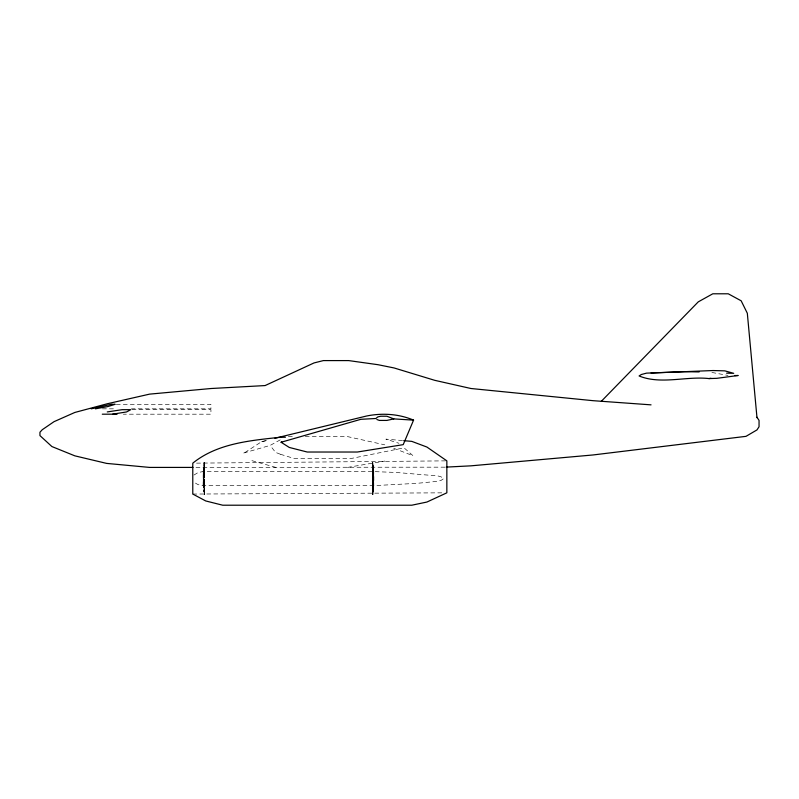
<?xml version="1.0" encoding="UTF-8"?>
<svg xmlns="http://www.w3.org/2000/svg" width="799" height="799" viewBox="0 0 799 799"><rect width="100%" height="100%" fill="white"/><g stroke="black" fill="none" stroke-linecap="round" stroke-linejoin="round"><path stroke-width="0.6" stroke-dasharray="4 3" d="M204.125 463.929L203.216 473.427M204.524 465.507L203.216 474.456M372.464 492.304L373.772 483.125M372.464 490.386L373.772 481.997M204.524 467.575L203.216 475.635L204.524 475.665M203.216 483.785L204.524 494.701L204.125 462.521L203.216 472.019L204.524 472.009M372.464 488.019L373.772 480.738L372.464 480.698M204.524 476.913L203.216 476.913L204.524 470.072M373.443 469.113L372.464 462.521L372.863 494.691L373.772 485.343L372.464 485.373M204.524 472.898L203.216 478.281L204.524 478.241M372.464 482.306L373.772 478.022M203.216 485.612L203.216 471.61L204.524 463.56M373.772 484.833L372.464 493.253M203.216 471.61L204.524 462.741M203.216 472.608L204.524 462.931M373.772 485.572L372.464 494.501M373.772 484.084L372.464 493.632M373.772 485.373L372.863 491.755M203.216 472.009L204.125 466.716M372.464 485.043L373.772 485.083L372.464 489.917M203.885 483.165L204.125 482.226L204.524 484.314L203.216 484.244M373.443 476.524L372.863 479.18L372.863 478.042L373.443 480.698M373.103 472.499L372.464 472.978M373.103 485.522L373.772 483.775L372.464 483.775M203.885 485.462L204.524 487.14M203.216 479.66L204.125 475.944L204.524 478.122M266.457 440.419L261.623 441.647L243.945 453.193M243.745 453.003L270.162 445.403L282.417 438.681M193.977 475.035L197.932 472.628L202.457 471.65L375.15 471.65L396.094 472.459L437.872 475.934L441.018 476.803L443.735 478.611L441.018 480.409L437.872 481.288L417.008 483.335L375.15 485.572L202.457 485.572L197.932 484.594L193.977 482.187M280.349 454.241L275.475 452.334L270.162 445.403M373.443 481.827L372.464 481.687M203.885 473.128L203.216 474.067L204.524 474.057M261.623 441.647L267.525 440.529M347.495 467.415L384.878 461.063M444.973 467.165L194.217 467.415M196.514 463.14L445.602 460.863M192.779 494.052L441.867 492.843M116.274 404.304L210.936 404.304L210.936 408.828L131.406 408.828M102.422 408.828L116.135 408.828M132.015 409.677L210.936 409.677L210.936 414.192L123.276 414.192M288.339 436.594L293.173 436.584M305.258 436.574L347.415 436.574L384.778 444.843M372.464 462.721L373.772 472.389M372.464 462.941L372.863 462.941C374.182 473.348 374.182 483.874 372.863 494.271L372.464 494.271M372.464 463.53L373.772 473.138M372.464 463.969L373.772 471.879L372.464 465.467M372.464 464.569L372.863 462.521M204.524 464.968L203.216 471.81L204.524 471.869M372.464 464.918L373.772 474.087M204.524 465.028L204.125 462.521M372.464 466.097L372.863 464.918M204.524 466.896L204.125 465.507M372.464 466.836L373.772 475.225L372.464 475.265M372.464 467.295L373.772 472.139L372.464 472.139M372.464 468.104L372.863 466.836M204.524 468.763L203.216 472.469L204.524 472.469M204.524 469.273L204.125 467.575M372.464 469.203L373.772 476.484L372.464 476.524M372.464 469.562L373.103 469.792L373.772 472.678L372.464 472.678M372.464 470.511L372.863 469.203M204.524 471.03L203.885 471.03L203.216 473.158L204.524 473.158L203.216 472.968M372.464 471.929L373.772 471.819M372.464 472.049L373.772 472.049M203.216 472.179L204.524 472.269M372.464 472.499L373.772 472.539M203.216 472.748L204.524 472.748M372.464 473.228L373.772 473.258M372.464 473.437L373.772 473.437L373.103 471.7M203.216 473.537L204.524 473.537M372.464 473.727L373.772 474.406L372.464 474.406M203.216 473.887L204.524 473.887M372.464 474.236L373.772 474.177M203.216 474.526L204.524 474.526M372.464 474.716L373.443 474.716L372.464 476.024M204.524 474.816L203.216 475.145L204.524 475.145M372.464 474.916L373.772 479.2L372.464 479.18M203.216 474.996L204.524 474.996M372.464 475.395L373.772 475.395M372.464 475.535L373.443 475.385M204.524 475.944L203.545 475.904L204.125 478.122M203.216 476.234L204.524 476.234M372.464 476.154L372.863 474.916M203.216 476.354L204.524 476.354M372.464 476.773L373.772 476.773M203.216 477.652L204.524 477.652M372.464 477.792L373.772 477.792L372.863 471.929L372.863 473.228M372.464 478.042L373.772 478.092M203.216 478.981L204.524 479.09M372.464 479.43L373.772 479.43L372.863 485.293L372.863 483.994M203.216 479.57L204.524 479.57M204.524 480.299L203.216 480.299L204.125 487.14M372.464 480.439L373.772 480.439M372.464 480.549L373.772 480.549M203.216 480.868L204.524 480.868M203.216 480.988L204.524 480.988M372.464 481.058L372.863 482.306M204.125 481.268L203.545 481.308L204.125 479.09L204.125 481.268L203.216 477.562M372.464 481.188L373.443 482.506L372.464 482.506M203.216 481.557L204.524 481.557M372.464 481.947L373.772 481.827M204.524 482.077L203.216 482.077L204.524 482.406M203.216 482.226L204.524 482.226M203.216 482.696L204.524 482.696M372.464 482.816L373.772 482.816L372.464 483.495M372.464 482.976L373.772 483.045M204.524 483.155L203.216 483.155L203.885 484.094M203.216 483.325L204.524 483.325M203.216 483.685L204.524 483.685M204.524 484.054L203.216 484.054L203.885 486.192L204.524 486.192M372.464 483.964L373.772 483.964M372.464 484.244L373.103 484.723M203.216 484.474L204.524 484.474M372.464 484.544L373.772 484.544L373.103 487.43L372.464 487.65M204.524 484.753L203.216 484.753L204.524 488.449M372.464 484.743L373.772 484.743M203.216 484.953L204.524 484.953M203.216 485.033L204.524 485.033M204.524 485.213L203.216 485.213L204.125 490.586M372.464 485.283L373.772 485.173M204.524 485.412L203.216 485.412L204.125 492.254M372.464 486.711L372.863 488.019M204.524 487.949L204.524 489.647M372.464 489.118L372.863 490.386M204.524 490.326L204.524 491.715M372.464 491.125L372.863 492.304M204.524 492.254L204.125 494.701M372.464 492.643L372.863 494.691M204.524 493.363L203.216 482.766M204.524 493.662L203.216 485.203M204.524 494.291L203.545 487.24M204.524 494.481L203.216 484.613M402.516 440.569L385.907 439.13L398.941 443.275M711.879 372.464L727.999 375.44M275.925 467.415L252.134 460.723L249.707 458.806M280.399 454.251L293.792 458.386L351.7 458.386L404.064 447.839L413.033 455.73L392.718 447.899M203.885 471.76L204.125 470.072M203.216 478.931L204.125 484.314M203.885 474.057L204.125 474.996L204.125 472.898M203.216 481.587L204.125 489.647M373.443 469.043L373.772 471.65"/><path stroke-width="1.2" d="M274.916 438.261L366.421 416.049C382.082 412.833 398.761 413.832 413.562 420.134L403.215 444.644L357.363 452.024L307.235 452.024L289.278 447.45L281.098 442.256L281.687 441.797M601.347 401.278L698.266 301.862L712.808 293.792L728.249 293.792L741.152 300.794L747.325 313.268L756.983 417.707M281.098 442.256L360.868 419.305L375.88 418.496L377.767 416.948L380.644 416.229L386.866 416.229L393.817 418.896L413.562 420.134M91.196 408.828L111.291 404.304L115.156 404.304L107.895 406.561L95.361 408.828M393.817 418.896L386.876 420.424L379.365 420.424L376.868 419.505M112.579 414.192L126.612 411.934L130.786 409.677L122.167 409.677L107.256 411.934M699.155 371.935L684.423 371.685L646.551 373.133L641.357 374.511L639.08 375.959C660.803 384.898 686.371 375.989 708.943 378.576L710.98 378.297M446.212 467.105L470.941 465.837L593.058 454.961L746.006 436.344L756.983 429.912L759.05 426.746L759.05 420.404L756.983 417.238M651.045 373.013L713.048 370.536L724.833 370.856L733.712 373.323L726.571 373.163M708.943 378.576L716.823 378.327L738.166 375.49L734.79 375.55M102.282 414.192L117.093 414.192M285.443 437.243L280.399 437.243C250.187 440.549 217.358 443.295 192.779 463.17L192.779 494.052L205.733 500.953L222.711 505.208L411.805 505.208L426.916 502.042L446.851 492.823L446.851 460.853L426.916 447.05L411.805 441.378L403.705 440.668M192.978 467.415L149.603 467.415L106.627 463.4L74.826 455.839L51.895 446.551L39.95 435.595L39.95 432.249L42.237 429.732L54.002 421.682L74.826 412.454L107.346 403.745L149.603 394.127L210.936 388.524L265.098 385.567L314.017 362.936L323.375 360.589L348.704 360.589L378.057 364.714L394.097 367.959L434.766 380.334L470.941 388.504L593.058 400.679L651.045 404.853"/></g></svg>
